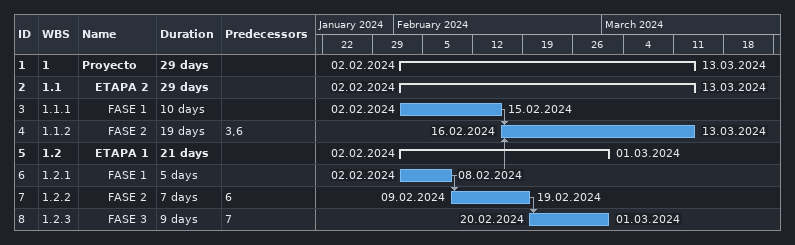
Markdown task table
| ID | WBS | Task | Duration | Start | Finish | Predecessors |
|---|---|---|---|---|---|---|
| 1 | 1 | **Proyecto** | 29d | 2024-02-02 | 2024-03-13 |  |
| 2 | 1.1 | **ETAPA 2** | 29d | 2024-02-02 | 2024-03-13 |  |
| 3 | 1.1.1 | FASE 1 | 10d | 2024-02-02 | 2024-02-15 |  |
| 4 | 1.1.2 | FASE 2 | 19d | 2024-02-16 | 2024-03-13 | 3, 6 |
| 5 | 1.2 | **ETAPA 1** | 21d | 2024-02-02 | 2024-03-01 |  |
| 6 | 1.2.1 | FASE 1 | 5d | 2024-02-02 | 2024-02-08 |  |
| 7 | 1.2.2 | FASE 2 | 7d | 2024-02-09 | 2024-02-19 | 6 |
| 8 | 1.2.3 | FASE 3 | 9d | 2024-02-20 | 2024-03-01 | 7 |
